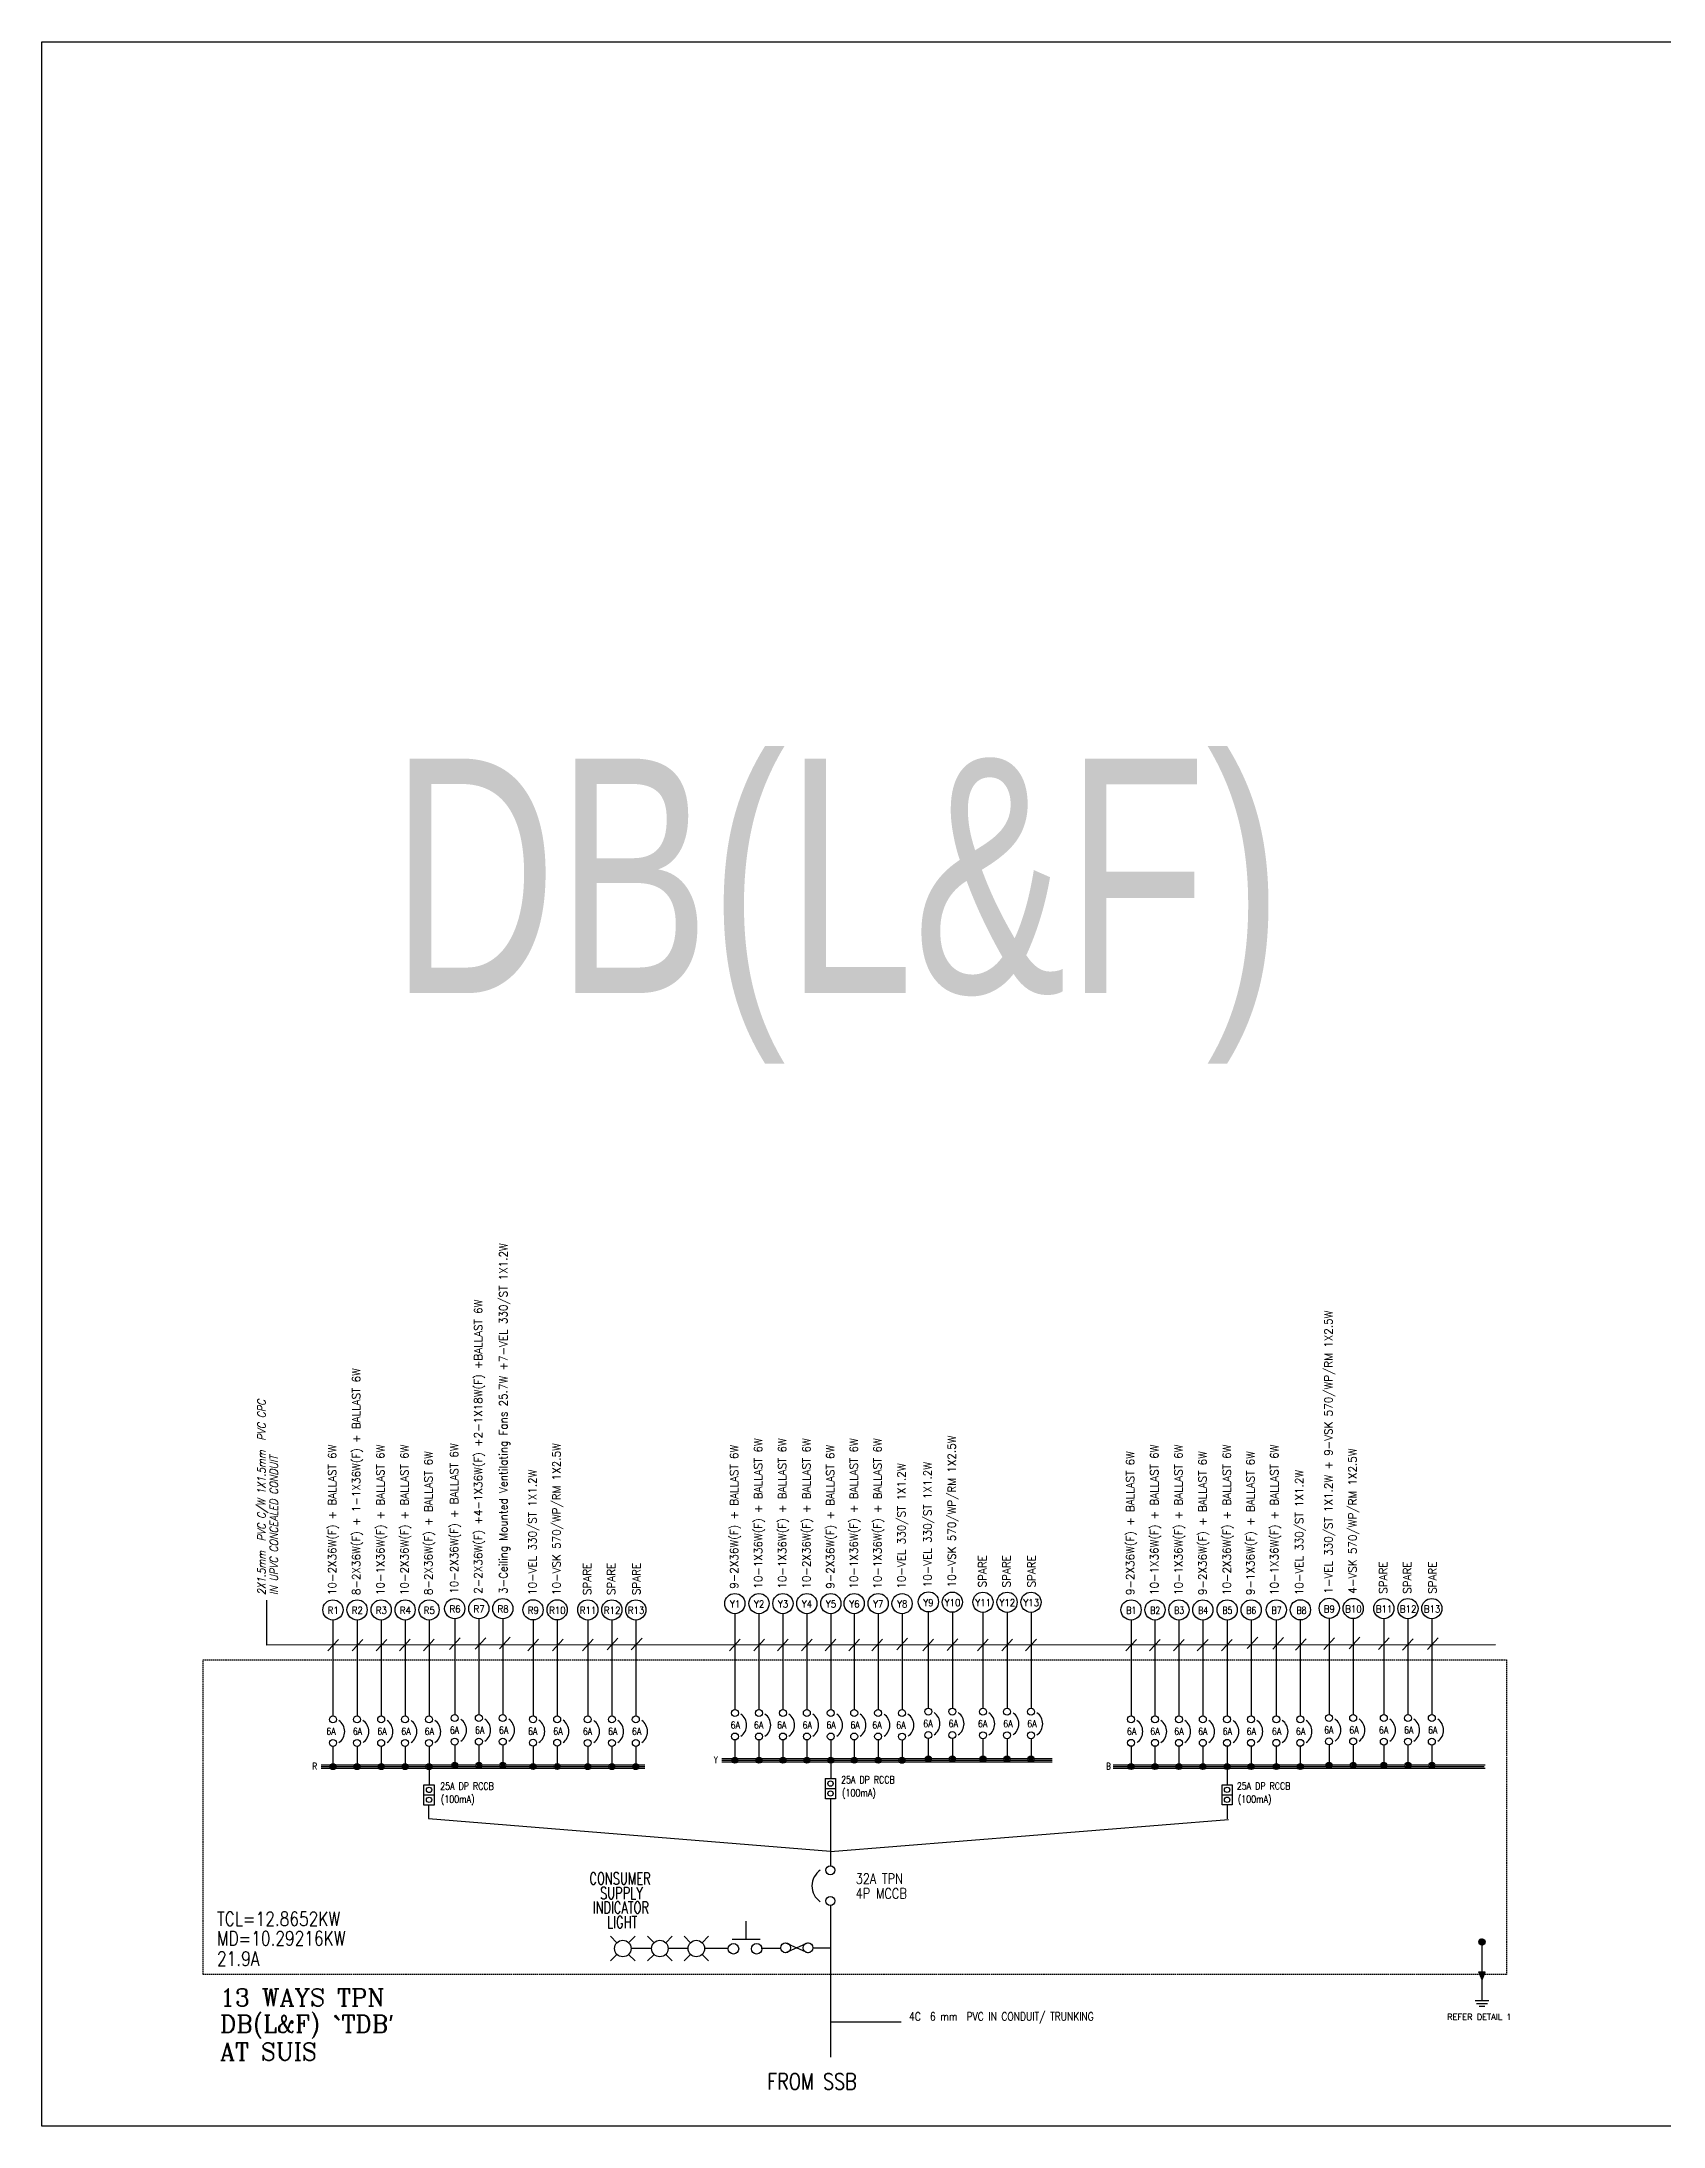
# Model space of a CAD drawing. Header units: millimetres. Extents: x 18708 to 781298, y -841 to 116768.
# Drawn here: x 18708 to 108781, y 984 to 116768 of the extents above; entities that cross this region are included whole.
import ezdxf
from ezdxf.enums import TextEntityAlignment as Align

# ---------------------------------------------------------------- set-up
doc = ezdxf.new("R2010")
doc.units = ezdxf.units.MM
doc.linetypes.add('HIDDEN', pattern=[0.375, 0.25, -0.125])
for name, color, linetype in [('$_KOD', 7, 'Continuous'), ('BANGUNAN', 4, 'Continuous'), ('LAMPU', 7, 'Continuous'), ('LYT', 7, 'Continuous')]:
    doc.layers.add(name, color=color, linetype=linetype)
doc.styles.add('ITALICC', font='ITALICC.SHX', dxfattribs={"width": 0.7})
doc.styles.add('ROMANC', font='ROMANC', dxfattribs={"width": 0.8, "height": 250})
doc.styles.add('ROMAND', font='ROMAND', dxfattribs={"width": 0.75, "height": 600})
doc.styles.add('ROMANS', font='ROMANS', dxfattribs={"width": 0.7})
doc.styles.add('SANSSERIF', font='SAS_____.pfb', dxfattribs={"width": 0.7, "height": 700})

msp = doc.modelspace()

# ---------------------------------------------------------------- linework, layer by layer
at = {"layer": '$_KOD', "color": 3, "linetype": 'Continuous'}
for p, q in [((31215, 27713, 0), (31215, 30203, 0)), ((35203, 28027, 0), (34610, 27385, 0)), ((36538, 28027, 0), (35945, 27385, 0)), ((37873, 28027, 0), (37280, 27385, 0)), ((39182, 28035, 0), (38588, 27393, 0)), ((40511, 28035, 0), (39918, 27393, 0)), ((41950, 28107, 0), (41357, 27465, 0)), ((43374, 28121), (42781, 27479)), ((44733, 28146), (44140, 27504)), ((46297, 28042), (45704, 27400)), ((47668, 28044), (47075, 27402)), ((49338, 28035, 0), (48745, 27393, 0)), ((50707, 28095), (50113, 27453)), ((52053, 28095), (51459, 27453)), ((57504, 28035, 0), (56910, 27393, 0)), ((58863, 28035, 0), (58270, 27393, 0)), ((60173, 28035, 0), (59580, 27393, 0)), ((61497, 28035, 0), (60904, 27393, 0)), ((62826, 28036, 0), (62233, 27394, 0)), ((64127, 28036, 0), (63533, 27394, 0)), ((65419, 28036, 0), (64826, 27394, 0)), ((66795, 28099), (66201, 27457)), ((68249, 28036, 0), (67656, 27394, 0)), ((69587, 28054), (68994, 27412)), ((71289, 28036, 0), (70695, 27394, 0)), ((72627, 28036, 0), (72034, 27394, 0)), ((73956, 28037, 0), (73363, 27394, 0)), ((79518, 28028, 0), (78924, 27386, 0)), ((80828, 28028, 0), (80234, 27386, 0)), ((82162, 28028, 0), (81569, 27386, 0)), ((83492, 28029, 0), (82898, 27387, 0)), ((84840, 28029, 0), (84247, 27387, 0)), ((86264, 28159), (85671, 27517)), ((87687, 28133), (87094, 27491)), ((88942, 28068), (88349, 27426)), ((90513, 28115, 0), (89920, 27473, 0)), ((91930, 28146), (91337, 27504)), ((93553, 28108, 0), (92960, 27466, 0)), ((94892, 28068), (94299, 27426)), ((96276, 28107), (95683, 27465)), ((99464, 27718, 0), (31215, 27712, 0))]:
    msp.add_line(p, q, dxfattribs=at)
at = {"color": 0}
for p, q in [((34738, 21034, 0), (34738, 20893, 0)), ((34771, 21081, 0), (34771, 20846, 0)), ((34805, 21107, 0), (34805, 20820, 0)), ((34838, 21122, 0), (34838, 20805, 0)), ((34872, 21128, 0), (34872, 20799, 0)), ((34906, 21128, 0), (34906, 20799, 0)), ((34939, 21121, 0), (34939, 20806, 0)), ((34973, 21106, 0), (34973, 20821, 0)), ((35006, 21079, 0), (35006, 20848, 0)), ((35040, 21029, 0), (35040, 20898, 0)), ((36077, 21034, 0), (36077, 20893, 0)), ((36110, 21081, 0), (36110, 20846, 0)), ((36144, 21107, 0), (36144, 20820, 0)), ((36177, 21122, 0), (36177, 20805, 0)), ((36211, 21128, 0), (36211, 20799, 0)), ((36244, 21128, 0), (36244, 20799, 0)), ((36278, 21121, 0), (36278, 20806, 0)), ((36311, 21106, 0), (36311, 20821, 0)), ((36345, 21079, 0), (36345, 20848, 0)), ((36378, 21029, 0), (36378, 20898, 0)), ((37415, 21034, 0), (37415, 20893, 0)), ((37449, 21081, 0), (37449, 20846, 0)), ((37482, 21107, 0), (37482, 20820, 0)), ((37516, 21122, 0), (37516, 20805, 0)), ((37549, 21128, 0), (37549, 20799, 0)), ((37583, 21128, 0), (37583, 20799, 0)), ((37616, 21121, 0), (37616, 20806, 0)), ((37650, 21106, 0), (37650, 20821, 0)), ((37684, 21079, 0), (37684, 20848, 0)), ((37717, 21029, 0), (37717, 20898, 0)), ((38745, 21034, 0), (38745, 20893, 0)), ((38778, 21081, 0), (38778, 20846, 0)), ((38812, 21107, 0), (38812, 20820, 0)), ((38845, 21122, 0), (38845, 20805, 0)), ((38879, 21128, 0), (38879, 20799, 0)), ((38912, 21128, 0), (38912, 20799, 0)), ((38946, 21121, 0), (38946, 20806, 0)), ((38979, 21106, 0), (38979, 20821, 0)), ((39013, 21079, 0), (39013, 20848, 0)), ((39046, 21029, 0), (39046, 20898, 0)), ((40141, 21107, 0), (40141, 20820, 0)), ((40174, 21122, 0), (40174, 20805, 0)), ((40208, 21128, 0), (40208, 20799, 0)), ((40241, 21128, 0), (40241, 20799, 0)), ((40275, 21121, 0), (40275, 20806, 0)), ((40308, 21106, 0), (40308, 20821, 0)), ((41503, 21106, 0), (41503, 20965, 0)), ((41536, 21153, 0), (41536, 20917, 0)), ((41570, 21179, 0), (41570, 20892, 0)), ((41604, 21193, 0), (41604, 20877, 0)), ((41637, 21200, 0), (41637, 20870, 0)), ((41671, 21200, 0), (41671, 20871, 0)), ((41704, 21193, 0), (41704, 20878, 0)), ((41738, 21177, 0), (41738, 20893, 0)), ((41771, 21151, 0), (41771, 20919, 0)), ((41805, 21101, 0), (41805, 20969, 0)), ((42909, 21179, 0), (42909, 20892, 0)), ((42942, 21193, 0), (42942, 20877, 0)), ((42976, 21200, 0), (42976, 20870, 0)), ((43009, 21200, 0), (43009, 20871, 0)), ((43043, 21193, 0), (43043, 20878, 0)), ((43076, 21177, 0), (43076, 20893, 0)), ((44238, 21179, 0), (44238, 20892, 0)), ((44271, 21193, 0), (44271, 20877, 0)), ((44305, 21200, 0), (44305, 20870, 0)), ((44338, 21200, 0), (44338, 20871, 0)), ((44372, 21193, 0), (44372, 20878, 0)), ((44405, 21177, 0), (44405, 20893, 0)), ((45851, 21040), (45851, 20899)), ((45884, 21088), (45884, 20852)), ((45918, 21113), (45918, 20826)), ((45951, 21128), (45951, 20812)), ((45985, 21135), (45985, 20805)), ((46018, 21134), (46018, 20805)), ((46052, 21127), (46052, 20812)), ((46085, 21112), (46085, 20828)), ((46119, 21086), (46119, 20854)), ((46152, 21036), (46152, 20904)), ((47256, 21113), (47256, 20826)), ((47290, 21128), (47290, 20812)), ((47323, 21135), (47323, 20805)), ((47357, 21134), (47357, 20805)), ((47390, 21127), (47390, 20812)), ((47424, 21112), (47424, 20828)), ((48891, 21034, 0), (48891, 20893, 0)), ((48925, 21081, 0), (48925, 20846, 0)), ((48958, 21107, 0), (48958, 20820, 0)), ((48992, 21122, 0), (48992, 20805, 0)), ((49025, 21128, 0), (49025, 20799, 0)), ((49059, 21128, 0), (49059, 20799, 0)), ((49092, 21121, 0), (49092, 20806, 0)), ((49126, 21106, 0), (49126, 20821, 0)), ((49159, 21079, 0), (49159, 20848, 0)), ((49193, 21029, 0), (49193, 20898, 0)), ((50297, 21107, 0), (50297, 20820, 0)), ((50330, 21122, 0), (50330, 20805, 0)), ((50364, 21128, 0), (50364, 20799, 0)), ((50397, 21128, 0), (50397, 20799, 0)), ((50431, 21121, 0), (50431, 20806, 0)), ((50464, 21106, 0), (50464, 20821, 0)), ((51626, 21107, 0), (51626, 20820, 0)), ((51659, 21122, 0), (51659, 20805, 0)), ((51693, 21128, 0), (51693, 20799, 0)), ((51726, 21128, 0), (51726, 20799, 0)), ((51760, 21121, 0), (51760, 20806, 0)), ((51794, 21106, 0), (51794, 20821, 0)), ((57063, 21387), (57063, 21246)), ((57096, 21435), (57096, 21199)), ((57130, 21460), (57130, 21173)), ((57163, 21475), (57163, 21159)), ((57197, 21482), (57197, 21152)), ((57230, 21481), (57230, 21152)), ((57264, 21474), (57264, 21159)), ((57298, 21459), (57298, 21175)), ((57331, 21432), (57331, 21201)), ((57365, 21383), (57365, 21251)), ((58402, 21387), (58402, 21246)), ((58435, 21435), (58435, 21199)), ((58469, 21460), (58469, 21173)), ((58502, 21475), (58502, 21159)), ((58536, 21482), (58536, 21152)), ((58569, 21481), (58569, 21152)), ((58603, 21474), (58603, 21159)), ((58636, 21459), (58636, 21175)), ((58670, 21432), (58670, 21201)), ((58703, 21383), (58703, 21251)), ((59731, 21387), (59731, 21246)), ((59764, 21435), (59764, 21199)), ((59798, 21460), (59798, 21173)), ((59831, 21475), (59831, 21159)), ((59865, 21482), (59865, 21152)), ((59898, 21481), (59898, 21152)), ((59932, 21474), (59932, 21159)), ((59965, 21459), (59965, 21175)), ((59996, 21428), (59996, 21196)), ((60030, 21378), (60030, 21246)), ((61098, 21387), (61098, 21246)), ((61131, 21435), (61131, 21199)), ((61160, 21475), (61160, 21159)), ((61165, 21460), (61165, 21173)), ((61194, 21482), (61194, 21152)), ((61227, 21481), (61227, 21152)), ((61261, 21474), (61261, 21159)), ((61295, 21459), (61295, 21175)), ((61328, 21432), (61328, 21201)), ((61362, 21383), (61362, 21251)), ((62389, 21387), (62389, 21246)), ((62389, 21387), (62389, 21246)), ((62423, 21435), (62423, 21199)), ((62423, 21435), (62423, 21199)), ((62456, 21460), (62456, 21173)), ((62456, 21460), (62456, 21173)), ((62490, 21475), (62490, 21159)), ((62490, 21475), (62490, 21159)), ((62523, 21482), (62523, 21152)), ((62523, 21482), (62523, 21152)), ((62557, 21481), (62557, 21152)), ((62557, 21481), (62557, 21152)), ((62590, 21474), (62590, 21159)), ((62590, 21474), (62590, 21159)), ((62624, 21459), (62624, 21175)), ((62624, 21459), (62624, 21175)), ((62657, 21432), (62657, 21201)), ((62657, 21432), (62657, 21201)), ((62691, 21383), (62691, 21251)), ((62691, 21383), (62691, 21251)), ((63689, 21387), (63689, 21246)), ((63723, 21435), (63723, 21199)), ((63757, 21460), (63757, 21173)), ((63790, 21475), (63790, 21159)), ((63824, 21482), (63824, 21152)), ((63857, 21481), (63857, 21152)), ((63891, 21474), (63891, 21159)), ((63924, 21459), (63924, 21175)), ((63958, 21432), (63958, 21201)), ((63991, 21383), (63991, 21251)), ((65086, 21460), (65086, 21173)), ((65119, 21475), (65119, 21159)), ((65153, 21482), (65153, 21152)), ((65186, 21481), (65186, 21152)), ((65220, 21474), (65220, 21159)), ((65253, 21459), (65253, 21175)), ((66415, 21456), (66415, 21169)), ((66448, 21470), (66448, 21154)), ((66482, 21477), (66482, 21147)), ((66515, 21477), (66515, 21148)), ((66549, 21470), (66549, 21155)), ((66582, 21454), (66582, 21170)), ((67802, 21466), (67802, 21324)), ((67835, 21513), (67835, 21277)), ((67869, 21538), (67869, 21251)), ((67903, 21553), (67903, 21237)), ((67936, 21560), (67936, 21230)), ((67970, 21559), (67970, 21230)), ((68003, 21552), (68003, 21237)), ((68037, 21537), (68037, 21253)), ((68070, 21511), (68070, 21279)), ((68104, 21461), (68104, 21329)), ((69208, 21538), (69208, 21251)), ((69241, 21553), (69241, 21237)), ((69275, 21560), (69275, 21230)), ((69308, 21559), (69308, 21230)), ((69342, 21552), (69342, 21237)), ((69375, 21537), (69375, 21253)), ((70842, 21459, 0), (70842, 21318, 0)), ((70876, 21506, 0), (70876, 21271, 0)), ((70909, 21532, 0), (70909, 21245, 0)), ((70943, 21547, 0), (70943, 21230, 0)), ((70977, 21553, 0), (70977, 21224, 0)), ((71010, 21553, 0), (71010, 21224, 0)), ((71044, 21546, 0), (71044, 21231, 0)), ((71077, 21531, 0), (71077, 21246, 0)), ((71111, 21504, 0), (71111, 21273, 0)), ((71144, 21454, 0), (71144, 21323, 0)), ((72248, 21532, 0), (72248, 21245, 0)), ((72282, 21547, 0), (72282, 21230, 0)), ((72315, 21553, 0), (72315, 21224, 0)), ((72349, 21553, 0), (72349, 21224, 0)), ((72382, 21546, 0), (72382, 21231, 0)), ((72416, 21531, 0), (72416, 21246, 0)), ((73577, 21532, 0), (73577, 21245, 0)), ((73611, 21547, 0), (73611, 21230, 0)), ((73644, 21553, 0), (73644, 21224, 0)), ((73678, 21553, 0), (73678, 21224, 0)), ((73711, 21546, 0), (73711, 21231, 0)), ((73745, 21531, 0), (73745, 21246, 0)), ((79067, 21035, 0), (79067, 20894, 0)), ((79100, 21083, 0), (79100, 20847, 0)), ((79134, 21108, 0), (79134, 20821, 0)), ((79168, 21123, 0), (79168, 20807, 0)), ((79201, 21130, 0), (79201, 20800, 0)), ((79235, 21129, 0), (79235, 20800, 0)), ((79268, 21122, 0), (79268, 20807, 0)), ((79302, 21107, 0), (79302, 20823, 0)), ((79335, 21081, 0), (79335, 20849, 0)), ((79369, 21031, 0), (79369, 20899, 0)), ((80396, 21035, 0), (80396, 20894, 0)), ((80430, 21083, 0), (80430, 20847, 0)), ((80463, 21108, 0), (80463, 20821, 0)), ((80497, 21123, 0), (80497, 20807, 0)), ((80530, 21130, 0), (80530, 20800, 0)), ((80564, 21129, 0), (80564, 20800, 0)), ((80597, 21122, 0), (80597, 20807, 0)), ((80631, 21107, 0), (80631, 20823, 0)), ((80664, 21081, 0), (80664, 20849, 0)), ((80698, 21031, 0), (80698, 20899, 0)), ((81725, 21035, 0), (81725, 20894, 0)), ((81759, 21083, 0), (81759, 20847, 0)), ((81792, 21108, 0), (81792, 20821, 0)), ((81826, 21123, 0), (81826, 20807, 0)), ((81859, 21130, 0), (81859, 20800, 0)), ((81893, 21129, 0), (81893, 20800, 0)), ((81926, 21122, 0), (81926, 20807, 0)), ((81960, 21107, 0), (81960, 20823, 0)), ((81993, 21081, 0), (81993, 20849, 0)), ((82027, 21031, 0), (82027, 20899, 0)), ((83054, 21035, 0), (83054, 20894, 0)), ((83088, 21083, 0), (83088, 20847, 0)), ((83121, 21108, 0), (83121, 20821, 0)), ((83155, 21123, 0), (83155, 20807, 0)), ((83188, 21130, 0), (83188, 20800, 0)), ((83222, 21129, 0), (83222, 20800, 0)), ((83256, 21122, 0), (83256, 20807, 0)), ((83289, 21107, 0), (83289, 20823, 0)), ((83323, 21081, 0), (83323, 20849, 0)), ((83356, 21031, 0), (83356, 20899, 0)), ((84403, 21035, 0), (84403, 20894, 0)), ((84404, 21035, 0), (84404, 20894, 0)), ((84436, 21083, 0), (84436, 20847, 0)), ((84437, 21083, 0), (84437, 20847, 0)), ((84470, 21108, 0), (84470, 20821, 0)), ((84471, 21108, 0), (84471, 20821, 0)), ((84503, 21123, 0), (84503, 20807, 0)), ((84505, 21123, 0), (84505, 20807, 0)), ((84537, 21130, 0), (84537, 20800, 0)), ((84538, 21130, 0), (84538, 20800, 0)), ((84570, 21129, 0), (84570, 20800, 0)), ((84572, 21129, 0), (84572, 20800, 0)), ((84604, 21122, 0), (84604, 20807, 0)), ((84605, 21122, 0), (84605, 20807, 0)), ((84637, 21107, 0), (84637, 20823, 0)), ((84639, 21107, 0), (84639, 20823, 0)), ((84671, 21081, 0), (84671, 20849, 0)), ((84672, 21081, 0), (84672, 20849, 0)), ((84704, 21031, 0), (84704, 20899, 0)), ((84706, 21031, 0), (84706, 20899, 0)), ((85732, 21035, 0), (85732, 20894, 0)), ((85765, 21083, 0), (85765, 20847, 0)), ((85799, 21108, 0), (85799, 20821, 0)), ((85832, 21123, 0), (85832, 20807, 0)), ((85866, 21130, 0), (85866, 20800, 0)), ((85899, 21129, 0), (85899, 20800, 0)), ((85933, 21122, 0), (85933, 20807, 0)), ((85966, 21107, 0), (85966, 20823, 0)), ((86000, 21081, 0), (86000, 20849, 0)), ((86034, 21031, 0), (86034, 20899, 0)), ((87170, 21083, 0), (87170, 20847, 0)), ((87204, 21108, 0), (87204, 20821, 0)), ((87237, 21123, 0), (87237, 20807, 0)), ((87271, 21130, 0), (87271, 20800, 0)), ((87304, 21129, 0), (87304, 20800, 0)), ((87338, 21122, 0), (87338, 20807, 0)), ((87371, 21107, 0), (87371, 20823, 0)), ((87405, 21081, 0), (87405, 20849, 0)), ((88499, 21083, 0), (88499, 20847, 0)), ((88533, 21108, 0), (88533, 20821, 0)), ((88566, 21123, 0), (88566, 20807, 0)), ((88600, 21130, 0), (88600, 20800, 0)), ((88633, 21129, 0), (88633, 20800, 0)), ((88667, 21122, 0), (88667, 20807, 0)), ((88700, 21107, 0), (88700, 20823, 0)), ((88734, 21081, 0), (88734, 20849, 0)), ((90066, 21114, 0), (90066, 20972, 0)), ((90099, 21161, 0), (90099, 20925, 0)), ((90133, 21186, 0), (90133, 20900, 0)), ((90167, 21201, 0), (90167, 20885, 0)), ((90200, 21208, 0), (90200, 20878, 0)), ((90234, 21208, 0), (90234, 20878, 0)), ((90267, 21200, 0), (90267, 20886, 0)), ((90301, 21185, 0), (90301, 20901, 0)), ((90334, 21159, 0), (90334, 20927, 0)), ((90368, 21109, 0), (90368, 20977, 0)), ((91472, 21186, 0), (91472, 20900, 0)), ((91505, 21201, 0), (91505, 20885, 0)), ((91539, 21208, 0), (91539, 20878, 0)), ((91572, 21208, 0), (91572, 20878, 0)), ((91606, 21200, 0), (91606, 20886, 0)), ((91639, 21185, 0), (91639, 20901, 0)), ((93106, 21107, 0), (93106, 20966, 0)), ((93140, 21155, 0), (93140, 20919, 0)), ((93173, 21180, 0), (93173, 20893, 0)), ((93207, 21195, 0), (93207, 20878, 0)), ((93240, 21201, 0), (93240, 20872, 0)), ((93274, 21201, 0), (93274, 20872, 0)), ((93308, 21194, 0), (93308, 20879, 0)), ((93341, 21179, 0), (93341, 20894, 0)), ((93375, 21152, 0), (93375, 20921, 0)), ((93408, 21102, 0), (93408, 20971, 0)), ((94512, 21180, 0), (94512, 20893, 0)), ((94546, 21195, 0), (94546, 20878, 0)), ((94579, 21201, 0), (94579, 20872, 0)), ((94613, 21201, 0), (94613, 20872, 0)), ((94646, 21194, 0), (94646, 20879, 0)), ((94680, 21179, 0), (94680, 20894, 0)), ((95841, 21180, 0), (95841, 20893, 0)), ((95875, 21195, 0), (95875, 20878, 0)), ((95908, 21201, 0), (95908, 20872, 0)), ((95942, 21201, 0), (95942, 20872, 0)), ((95975, 21194, 0), (95975, 20879, 0)), ((96009, 21179, 0), (96009, 20894, 0))]:
    msp.add_line(p, q, dxfattribs=at)
at = {"linetype": 'Continuous'}
for p, q in [((57836, 11339, 0), (57836, 12373, 0)), ((58614, 11354, 0), (57054, 11354, 0)), ((59759, 10858, 0), (58680, 10858, 0))]:
    msp.add_line(p, q, dxfattribs=at)
for p, q in [((50303, 11541, 0), (50662, 11182, 0)), ((50662, 10534, 0), (50303, 10175, 0)), ((51670, 11541, 0), (51311, 11182, 0)), ((51311, 10534, 0), (51670, 10175, 0)), ((52589, 10858, 0), (51445, 10858, 0)), ((52364, 11541, 0), (52723, 11182, 0)), ((52723, 10534, 0), (52364, 10175, 0)), ((53731, 11541, 0), (53371, 11182, 0)), ((53371, 10534, 0), (53731, 10175, 0)), ((54611, 10858, 0), (53506, 10858, 0)), ((54386, 11541, 0), (54745, 11182, 0)), ((54745, 10534, 0), (54386, 10175, 0)), ((55753, 11541, 0), (55394, 11182, 0)), ((55394, 10534, 0), (55753, 10175, 0)), ((56840, 10858, 0), (55528, 10858, 0)), ((61274, 11177, 0), (60031, 10624, 0)), ((60031, 11177, 0), (61274, 10624, 0)), ((61520, 10900, 0), (62514, 10900, 0))]:
    msp.add_line(p, q)
msp.add_lwpolyline([(18708, 116768), (378998, 116768), (378998, 984), (18708, 984)], close=True)
for centre, major_axis, start_param, end_param in [((50987, 10858, 0), (-458, 0), 3.1424559, 9.4256412), ((53047, 10858, 0), (-458, 0), 3.1424559, 9.4256412), ((55069, 10858, 0), (-458, 0), 3.1422575, 9.4254428), ((57131, 10846, 0), (292, 0), -0.0009439, 6.2822414), ((58420, 10846, 0), (292, 0), -0.0009439, 6.2822414), ((60031, 10900, 0), (276, 0), -0.0012949, 6.2818904), ((61274, 10900, 0), (276, 1), -0.0023656, 6.2808197)]:
    msp.add_ellipse(centre, major_axis=major_axis, ratio=1, start_param=start_param, end_param=end_param)
at = {"layer": 'BANGUNAN', "color": 255, "linetype": 'Continuous'}
for p, q in [((34887, 29104, 0), (34887, 23780, 0)), ((36226, 29104, 0), (36226, 23780, 0)), ((37565, 29104, 0), (37565, 23780, 0)), ((38894, 29104, 0), (38894, 23780, 0)), ((40223, 29104, 0), (40223, 23780, 0)), ((41652, 29176, 0), (41652, 23852, 0)), ((42991, 29176, 0), (42991, 23852, 0)), ((44320, 29176, 0), (44320, 23852, 0)), ((46000, 29111), (46000, 23787)), ((47339, 29111), (47339, 23787)), ((49041, 29104, 0), (49041, 23780, 0)), ((50379, 29104, 0), (50379, 23780, 0)), ((51708, 29104, 0), (51708, 23780, 0)), ((57212, 29457), (57212, 24133)), ((58551, 29457), (58551, 24133)), ((59880, 29457), (59880, 24133)), ((61209, 29457), (61209, 24133)), ((62539, 29457), (62539, 24133)), ((63839, 29457), (63839, 24133)), ((65168, 29457), (65169, 24133)), ((66497, 29453), (66500, 24129)), ((67951, 29536), (67951, 24212)), ((69290, 29536), (69290, 24212)), ((70992, 29529, 0), (70992, 24205, 0)), ((72331, 29529, 0), (72331, 24205, 0)), ((73660, 29529, 0), (73660, 24205, 0)), ((79216, 29106, 0), (79216, 23782, 0)), ((80546, 29106, 0), (80546, 23782, 0)), ((81875, 29106, 0), (81875, 23782, 0)), ((83204, 29106, 0), (83204, 23782, 0)), ((84552, 29106, 0), (84552, 23782, 0)), ((85881, 29106, 0), (85881, 23782, 0)), ((87286, 29106, 0), (87286, 23782, 0)), ((88615, 29106, 0), (88615, 23782, 0)), ((90215, 29184, 0), (90215, 23860, 0)), ((91554, 29184, 0), (91554, 23860, 0)), ((93256, 29177, 0), (93256, 23853, 0)), ((94595, 29177, 0), (94595, 23853, 0)), ((95924, 29177, 0), (95924, 23853, 0)), ((34888, 22087, 0), (34888, 20963, 0)), ((36226, 22087, 0), (36226, 20963, 0)), ((37565, 22087, 0), (37565, 20963, 0)), ((38894, 22087, 0), (38894, 20963, 0)), ((40223, 22087, 0), (40223, 20963, 0)), ((41653, 22159, 0), (41653, 21035, 0)), ((42991, 22159, 0), (42991, 21035, 0)), ((44321, 22159, 0), (44321, 21035, 0)), ((46000, 22093), (46000, 20970)), ((47339, 22093), (47339, 20970)), ((49041, 22087, 0), (49041, 20963, 0)), ((50379, 22087, 0), (50379, 20963, 0)), ((51709, 22087, 0), (51709, 20963, 0)), ((57213, 22440), (57213, 21317)), ((58551, 22440), (58551, 21317)), ((59880, 22440), (59880, 21317)), ((61210, 22440), (61210, 21317)), ((62539, 22440), (62539, 21317)), ((63839, 22440), (63839, 21317)), ((65168, 22440), (65168, 21317)), ((66498, 22436), (66498, 21312)), ((67952, 22518), (67952, 21395)), ((69290, 22518), (69290, 21395)), ((70992, 22512, 0), (70992, 21388, 0)), ((72331, 22512, 0), (72331, 21388, 0)), ((73660, 22512, 0), (73660, 21388, 0)), ((79217, 22088, 0), (79217, 20965, 0)), ((80546, 22088, 0), (80546, 20965, 0)), ((81875, 22088, 0), (81875, 20965, 0)), ((83204, 22088, 0), (83204, 20965, 0)), ((84552, 22088, 0), (84552, 20965, 0)), ((85882, 22088, 0), (85882, 20965, 0)), ((87286, 22088, 0), (87286, 20965, 0)), ((88616, 22088, 0), (88616, 20965, 0)), ((90216, 22167, 0), (90216, 21043, 0)), ((91554, 22167, 0), (91554, 21043, 0)), ((93256, 22160, 0), (93256, 21037, 0)), ((94595, 22160, 0), (94595, 21037, 0)), ((95924, 22160, 0), (95924, 21037, 0)), ((34230, 20963, 0), (52217, 20963, 0)), ((34232, 20870, 0), (52217, 20870, 0)), ((34233, 21057, 0), (52217, 21057, 0)), ((56481, 21411), (74827, 21411)), ((56481, 21317), (74827, 21317)), ((56481, 21223), (74837, 21223)), ((78231, 21059, 0), (98888, 21059, 0)), ((78231, 20965, 0), (98837, 20965, 0)), ((78231, 20871, 0), (98888, 20871, 0)), ((98710, 9125, 0), (98534, 9560, 0)), ((98710, 9125, 0), (98887, 9560, 0))]:
    msp.add_line(p, q, dxfattribs=at)
at = {"layer": 'BANGUNAN', "color": 255}
for p, q in [((40222, 20963, 0), (40222, 19955, 0)), ((62539, 21317), (62539, 20309)), ((84554, 20965, 0), (84554, 19957, 0)), ((39943, 18830, 0), (39943, 19955, 0)), ((39943, 19955, 0), (40506, 19955, 0)), ((40506, 19955, 0), (40506, 18830, 0)), ((62233, 20309), (62796, 20309)), ((62239, 19181), (62239, 20307)), ((62239, 19744), (62802, 19744)), ((62802, 20307), (62802, 19181)), ((84271, 19957, 0), (84834, 19957, 0)), ((84271, 18831, 0), (84271, 19957, 0)), ((84834, 19957, 0), (84834, 18831, 0)), ((39943, 19393, 0), (40506, 19393, 0)), ((40506, 18830, 0), (39943, 18830, 0)), ((40194, 18830, 0), (40194, 18085, 0)), ((62802, 19181), (62239, 19181)), ((62514, 19181, 0), (62514, 15460, 0)), ((84271, 19394, 0), (84834, 19394, 0)), ((84834, 18831, 0), (84271, 18831, 0)), ((84560, 18822, 0), (84560, 18071, 0)), ((62514, 16249, 0), (40190, 18053, 0)), ((62514, 16249, 0), (84632, 18031, 0)), ((62514, 13250, 0), (62514, 4826, 0)), ((98535, 11218, 0), (98715, 11398, 0)), ((98536, 11246, 0), (98687, 11397, 0)), ((98537, 11193, 0), (98740, 11396, 0)), ((98542, 11172, 0), (98761, 11391, 0)), ((98545, 11281, 0), (98652, 11388, 0)), ((98549, 11152, 0), (98781, 11384, 0)), ((98558, 11135, 0), (98798, 11375, 0)), ((98569, 11119, 0), (98814, 11364, 0)), ((98581, 11104, 0), (98829, 11352, 0)), ((98594, 11091, 0), (98842, 11339, 0)), ((98609, 11079, 0), (98854, 11324, 0)), ((98625, 11069, 0), (98864, 11308, 0)), ((98643, 11060, 0), (98873, 11290, 0)), ((98663, 11053, 0), (98880, 11270, 0)), ((98685, 11049, 0), (98884, 11248, 0)), ((98710, 7963, 0), (98710, 11223, 0)), ((98710, 11047, 0), (98886, 11223, 0)), ((98739, 11049, 0), (98884, 11194, 0)), ((98776, 11060, 0), (98874, 11157, 0)), ((98534, 9560, 0), (98887, 9560, 0)), ((98539, 9546, 0), (98553, 9560, 0)), ((98547, 9527, 0), (98580, 9560, 0)), ((98555, 9509, 0), (98606, 9560, 0)), ((98562, 9490, 0), (98633, 9560, 0)), ((98570, 9471, 0), (98659, 9560, 0)), ((98578, 9452, 0), (98686, 9560, 0)), ((98585, 9433, 0), (98713, 9560, 0)), ((98593, 9414, 0), (98739, 9560, 0)), ((98601, 9395, 0), (98766, 9560, 0)), ((98608, 9376, 0), (98792, 9560, 0)), ((98616, 9357, 0), (98819, 9560, 0)), ((98624, 9338, 0), (98846, 9560, 0)), ((98631, 9319, 0), (98872, 9560, 0)), ((98639, 9301, 0), (98879, 9541, 0)), ((98647, 9282, 0), (98861, 9496, 0)), ((98654, 9263, 0), (98843, 9451, 0)), ((98662, 9244, 0), (98825, 9406, 0)), ((98670, 9225, 0), (98807, 9362, 0)), ((98678, 9206, 0), (98788, 9317, 0)), ((98685, 9187, 0), (98770, 9272, 0)), ((98693, 9168, 0), (98752, 9227, 0)), ((98701, 9149, 0), (98734, 9182, 0)), ((98708, 9130, 0), (98715, 9138, 0)), ((98334, 7963, 0), (99087, 7963, 0)), ((98410, 7813, 0), (99011, 7813, 0)), ((98560, 7662, 0), (98861, 7662, 0))]:
    msp.add_line(p, q, dxfattribs=at)
at = {"layer": 'BANGUNAN', "color": 4, "linetype": 'HIDDEN', "ltscale": 300, "elevation": 0}
msp.add_lwpolyline([(27671, 26896), (100069, 26896), (100069, 9425), (27671, 9425)], close=True, dxfattribs=at)
at = {"layer": 'BANGUNAN', "color": 255, "linetype": 'Continuous'}
for centre, radius in [((34887, 29665, 0), 561), ((36226, 29665, 0), 561), ((37565, 29665, 0), 561), ((38894, 29665, 0), 561), ((40223, 29665, 0), 561), ((41652, 29737, 0), 561), ((42991, 29737, 0), 561), ((44320, 29737, 0), 561), ((46000, 29671), 561), ((47339, 29671), 561), ((49041, 29665, 0), 561), ((50379, 29665, 0), 561), ((51708, 29665, 0), 561), ((57212, 30018), 561), ((58551, 30018), 561), ((59880, 30018), 561), ((61209, 30018), 561), ((62539, 30018), 561), ((63839, 30018), 561), ((65168, 30018), 561), ((66497, 30014), 561), ((67962, 30111), 561), ((69290, 30096), 561), ((70992, 30090, 0), 561), ((72331, 30090, 0), 561), ((73660, 30090, 0), 561), ((79216, 29666, 0), 561), ((80546, 29666, 0), 561), ((81875, 29666, 0), 561), ((83204, 29666, 0), 561), ((84552, 29666, 0), 561), ((85891, 29666, 0), 561), ((87286, 29666, 0), 561), ((88621, 29673, 0), 561), ((90226, 29759, 0), 561), ((91554, 29745, 0), 561), ((93256, 29738, 0), 561), ((94595, 29738, 0), 561), ((95924, 29738, 0), 561), ((34887, 23587, 0), 193), ((36226, 23587, 0), 193), ((37565, 23587, 0), 193), ((38894, 23587, 0), 193), ((40223, 23587, 0), 193), ((41652, 23659, 0), 193), ((42991, 23659, 0), 193), ((44320, 23659, 0), 193), ((46000, 23593), 193), ((47339, 23593), 193), ((49041, 23587, 0), 193), ((50379, 23587, 0), 193), ((51708, 23587, 0), 193), ((57212, 23940), 193), ((58551, 23940), 193), ((59880, 23940), 193), ((61209, 23940), 193), ((62539, 23940), 193), ((63839, 23940), 193), ((65168, 23940), 193), ((66497, 23936), 193), ((67951, 24018), 193), ((69290, 24018), 193), ((70992, 24012, 0), 193), ((72331, 24012, 0), 193), ((73660, 24012, 0), 193), ((79216, 23588, 0), 193), ((80546, 23588, 0), 193), ((81875, 23588, 0), 193), ((83204, 23588, 0), 193), ((84552, 23588, 0), 193), ((85881, 23588, 0), 193), ((87286, 23588, 0), 193), ((88615, 23588, 0), 193), ((90215, 23666, 0), 193), ((91554, 23666, 0), 193), ((93256, 23660, 0), 193), ((94595, 23660, 0), 193), ((95924, 23660, 0), 193), ((34888, 22280, 0), 193), ((36226, 22280, 0), 193), ((37565, 22280, 0), 193), ((38894, 22280, 0), 193), ((40223, 22280, 0), 193), ((41653, 22352, 0), 193), ((42991, 22352, 0), 193), ((44321, 22352, 0), 193), ((46000, 22287), 193), ((47339, 22287), 193), ((49041, 22280, 0), 193), ((50379, 22280, 0), 193), ((51709, 22280, 0), 193), ((57213, 22634), 193), ((58551, 22634), 193), ((59880, 22634), 193), ((61210, 22634), 193), ((62539, 22634), 193), ((63839, 22634), 193), ((65168, 22634), 193), ((66498, 22629), 193), ((67952, 22712), 193), ((69290, 22712), 193), ((70992, 22705, 0), 193), ((72331, 22705, 0), 193), ((73660, 22705, 0), 193), ((79217, 22282, 0), 193), ((80546, 22282, 0), 193), ((81875, 22282, 0), 193), ((83204, 22282, 0), 193), ((84552, 22282, 0), 193), ((85882, 22282, 0), 193), ((87286, 22282, 0), 193), ((88616, 22282, 0), 193), ((90216, 22360, 0), 193), ((91554, 22360, 0), 193), ((93256, 22354, 0), 193), ((94595, 22354, 0), 193), ((95924, 22354, 0), 193), ((34888, 20963, 0), 166), ((36226, 20963, 0), 166), ((37565, 20963, 0), 166), ((38894, 20963, 0), 166), ((40223, 20963, 0), 166), ((41653, 21035, 0), 166), ((42991, 21035, 0), 166), ((44321, 21035, 0), 166), ((46000, 20970), 166), ((47339, 20970), 166), ((49041, 20963, 0), 166), ((50379, 20963, 0), 166), ((51709, 20963, 0), 166), ((57213, 21317), 166), ((58551, 21317), 166), ((59880, 21317), 166), ((61210, 21317), 166), ((62539, 21317), 166), ((62539, 21317), 166), ((63839, 21317), 166), ((65168, 21317), 166), ((66498, 21312), 166), ((67952, 21395), 166), ((69290, 21395), 166), ((70992, 21388, 0), 166), ((72331, 21388, 0), 166), ((73660, 21388, 0), 166), ((79217, 20965, 0), 166), ((80546, 20965, 0), 166), ((81875, 20965, 0), 166), ((83204, 20965, 0), 166), ((84552, 20965, 0), 166), ((84554, 20965, 0), 166), ((85882, 20965, 0), 166), ((87286, 20965, 0), 166), ((88616, 20965, 0), 166), ((90216, 21043, 0), 166), ((91554, 21043, 0), 166), ((93256, 21037, 0), 166), ((94595, 21037, 0), 166), ((95924, 21037, 0), 166), ((40226, 19670, 0), 150), ((62522, 20022), 150), ((84554, 19672, 0), 150), ((40226, 19117, 0), 150), ((62522, 19469), 150), ((84554, 19119, 0), 150), ((62514, 15208, 0), 251), ((62514, 13501, 0), 251), ((98710, 11223, 0), 176)]:
    msp.add_circle(centre, radius, dxfattribs=at)
for centre, radius, start, end in [((34786, 22911, 0), 752, 305.15395, 55.05102), ((36124, 22911, 0), 752, 305.15395, 55.05102), ((37463, 22911, 0), 752, 305.15395, 55.05102), ((38792, 22911, 0), 752, 305.15395, 55.05102), ((40121, 22911, 0), 752, 305.15395, 55.05102), ((41551, 22983, 0), 752, 305.15395, 55.05102), ((42889, 22983, 0), 752, 305.15395, 55.05102), ((44219, 22983, 0), 752, 305.15395, 55.05102), ((45898, 22918), 752, 305.15395, 55.05102), ((47237, 22918), 752, 305.15395, 55.05102), ((48939, 22911, 0), 752, 305.15395, 55.05102), ((50278, 22911, 0), 752, 305.15395, 55.05102), ((51607, 22911, 0), 752, 305.15395, 55.05102), ((57111, 23265), 752, 305.15395, 55.05102), ((58449, 23265), 752, 305.15395, 55.05102), ((59779, 23265), 752, 305.15395, 55.05102), ((61108, 23265), 752, 305.15395, 55.05102), ((62437, 23265), 752, 305.15395, 55.05102), ((63737, 23265), 752, 305.15395, 55.05102), ((65066, 23265), 752, 305.15395, 55.05102), ((66396, 23260), 752, 305.15395, 55.05102), ((67850, 23343), 752, 305.15395, 55.05102), ((69188, 23343), 752, 305.15395, 55.05102), ((70890, 23336, 0), 752, 305.15395, 55.05102), ((72229, 23336, 0), 752, 305.15395, 55.05102), ((73558, 23336, 0), 752, 305.15395, 55.05102), ((79115, 22913, 0), 752, 305.15395, 55.05102), ((80444, 22913, 0), 752, 305.15395, 55.05102), ((81773, 22913, 0), 752, 305.15395, 55.05102), ((83102, 22913, 0), 752, 305.15395, 55.05102), ((84450, 22913, 0), 752, 305.15395, 55.05102), ((85780, 22913, 0), 752, 305.15395, 55.05102), ((87184, 22913, 0), 752, 305.15395, 55.05102), ((88514, 22913, 0), 752, 305.15395, 55.05102), ((90114, 22991, 0), 752, 305.15395, 55.05102), ((91452, 22991, 0), 752, 305.15395, 55.05102), ((93154, 22984, 0), 752, 305.15395, 55.05102), ((94493, 22984, 0), 752, 305.15395, 55.05102), ((95822, 22984, 0), 752, 305.15395, 55.05102), ((62569, 14334, 0), 1075, 124.94898, 234.84605)]:
    msp.add_arc(centre, radius, start, end, dxfattribs=at)
at = {"layer": 'LAMPU', "linetype": 'Continuous'}
msp.add_line((62514, 6796, 0), (66442, 6796, 0), dxfattribs=at)

# ---------------------------------------------------------------- texts
at = {"style": 'ROMANS', "width": 0.7}
for s, p in [('CONSUMER', (49133, 14413, 0)), ('SUPPLY', (49723, 13605, 0)), ('INDICATOR ', (49314, 12801, 0)), ('LIGHT', (50116, 11993, 0))]:
    msp.add_text(s, height=663.6, dxfattribs=at).set_placement(p)
at = {"color": 7, "style": 'ROMAND'}
msp.add_text('REFER DETAIL 1', height=335.5, dxfattribs=at).set_placement((96775, 6890, 0))
at = {"layer": 'BANGUNAN', "color": 255, "linetype": 'Continuous'}
for s, height, style, width, p in [('3-Ceiling Mounted Ventilating Fans 25.7W +7-VEL 330/ST 1X1.2W', 445.5, 'ROMANC', 0.95, (44573, 30555, 0)), ('2-2X36W(F) +4-1X36W(F) +2-1X18W(F) +BALLAST 6W', 445.5, 'ROMANC', 0.95, (43178, 30560, 0)), ('1-VEL 330/ST 1X1.2W + 9-VSK 570/WP/RM 1X2.5W', 445.5, 'ROMANC', 0.95, (90403, 30568, 0)), ('8-2X36W(F) + 1-1X36W(F) + BALLAST 6W ', 445.5, 'ROMANC', 0.95, (36404, 30488, 0)), ('2X1.5mm  PVC C/W 1X1.5mm  PVC CPC', 450, 'ITALICC', 0.85, (31145, 30488, 0)), ('10-1X36W(F) + BALLAST 6W', 445.5, 'ROMANC', 0.95, (58729, 30842)), ('10-1X36W(F) + BALLAST 6W', 445.5, 'ROMANC', 0.95, (60067, 30842)), ('10-2X36W(F) + BALLAST 6W', 445.5, 'ROMANC', 0.95, (61406, 30842)), ('10-1X36W(F) + BALLAST 6W', 445.5, 'ROMANC', 0.95, (64036, 30842)), ('10-1X36W(F) + BALLAST 6W', 445.5, 'ROMANC', 0.95, (65355, 30842)), ('10-VSK 570/WP/RM 1X2.5W', 445.5, 'ROMANC', 0.95, (69477, 30920)), ('IN UPVC CONCEALED CONDUIT', 450, 'ITALICC', 0.85, (31827, 30488, 0)), ('10-2X36W(F) + BALLAST 6W', 445.5, 'ROMANC', 0.95, (35065, 30488, 0)), ('10-1X36W(F) + BALLAST 6W', 445.5, 'ROMANC', 0.95, (37742, 30488, 0)), ('10-2X36W(F) + BALLAST 6W', 445.5, 'ROMANC', 0.95, (39081, 30488, 0)), ('8-2X36W(F) + BALLAST 6W', 445.5, 'ROMANC', 0.95, (40410, 30488, 0)), ('10-2X36W(F) + BALLAST 6W', 445.5, 'ROMANC', 0.95, (41840, 30560, 0)), ('10-VSK 570/WP/RM 1X2.5W', 445.5, 'ROMANC', 0.95, (47526, 30495)), ('9-2X36W(F) + BALLAST 6W', 445.5, 'ROMANC', 0.95, (57390, 30842)), ('9-2X36W(F) + BALLAST 6W', 445.5, 'ROMANC', 0.95, (62735, 30842)), ('9-2X36W(F) + BALLAST 6W', 445.5, 'ROMANC', 0.95, (79394, 30490, 0)), ('10-1X36W(F) + BALLAST 6W', 445.5, 'ROMANC', 0.95, (80733, 30490, 0)), ('10-1X36W(F) + BALLAST 6W', 445.5, 'ROMANC', 0.95, (82071, 30490, 0)), ('9-2X36W(F) + BALLAST 6W', 445.5, 'ROMANC', 0.95, (83410, 30490, 0)), ('10-2X36W(F) + BALLAST 6W', 445.5, 'ROMANC', 0.95, (84758, 30490, 0)), ('9-1X36W(F) + BALLAST 6W', 445.5, 'ROMANC', 0.95, (86068, 30490, 0)), ('10-1X36W(F) + BALLAST 6W', 445.5, 'ROMANC', 0.95, (87398, 30490, 0)), ('4-VSK 570/WP/RM 1X2.5W', 445.5, 'ROMANC', 0.95, (91741, 30568, 0)), ('10-VEL 330/ST 1X1.2W', 445.5, 'ROMANC', 0.95, (46187, 30495)), ('10-VEL 330/ST 1X1.2W', 445.5, 'ROMANC', 0.95, (66684, 30842)), ('10-VEL 330/ST 1X1.2W', 445.5, 'ROMANC', 0.95, (68139, 30920)), ('10-VEL 330/ST 1X1.2W', 445.5, 'ROMANC', 0.95, (88784, 30484, 0)), ('SPARE', 445.5, 'ROMANC', 0.95, (71179, 30913, 0)), ('SPARE', 445.5, 'ROMANC', 0.95, (72518, 30913, 0)), ('SPARE', 445.5, 'ROMANC', 0.95, (73913, 30909, 0)), ('SPARE', 445.5, 'ROMANC', 0.95, (49228, 30488, 0)), ('SPARE', 445.5, 'ROMANC', 0.95, (50566, 30488, 0)), ('SPARE', 445.5, 'ROMANC', 0.95, (51962, 30484, 0)), ('SPARE', 445.5, 'ROMANC', 0.95, (93443, 30561, 0)), ('SPARE', 445.5, 'ROMANC', 0.95, (94782, 30561, 0)), ('SPARE', 445.5, 'ROMANC', 0.95, (96177, 30557, 0))]:
    msp.add_text(s, height=height, rotation=90, dxfattribs=dict(at, style=style, width=width)).set_placement(p)
at = {"layer": 'BANGUNAN', "color": 255, "linetype": 'Continuous', "style": 'ROMANS'}
for s, width, p in [('Y1', 0.9, (57227, 29801)), ('Y2', 0.9, (58561, 29801)), ('Y3', 0.9, (59890, 29801)), ('Y4', 0.9, (61219, 29801)), ('Y5', 0.9, (62553, 29801)), ('Y6', 0.9, (63853, 29801)), ('Y7', 0.9, (65178, 29801)), ('Y8', 0.9, (66507, 29797)), ('Y9', 0.9, (67966, 29879)), ('Y10', 0.9, (69304, 29879)), ('Y11', 0.9, (71006, 29873, 0)), ('Y12', 0.9, (72345, 29873, 0)), ('Y13', 0.9, (73674, 29873, 0)), ('R1', 0.9, (34902, 29448, 0)), ('R2', 0.9, (36240, 29448, 0)), ('R3', 0.9, (37579, 29448, 0)), ('R4', 0.9, (38908, 29448, 0)), ('R5', 0.9, (40237, 29448, 0)), ('R6', 0.9, (41667, 29520, 0)), ('R7', 0.9, (43005, 29520, 0)), ('R8', 0.9, (44335, 29520, 0)), ('R9', 0.9, (46014, 29454)), ('R10', 0.9, (47353, 29454)), ('R11', 0.9, (49055, 29448, 0)), ('R12', 0.9, (50394, 29448, 0)), ('R13', 0.9, (51723, 29448, 0)), ('B1', 0.8, (79231, 29449, 0)), ('B2', 0.8, (80560, 29449, 0)), ('B3', 0.8, (81889, 29449, 0)), ('B4', 0.8, (83218, 29449, 0)), ('B5', 0.8, (84566, 29449, 0)), ('B6', 0.8, (85896, 29449, 0)), ('B7', 0.8, (87300, 29449, 0)), ('B8', 0.8, (88687, 29444, 0)), ('B9', 0.9, (90230, 29527, 0)), ('B10', 0.9, (91568, 29527, 0)), ('B11', 0.9, (93270, 29521, 0)), ('B12', 0.9, (94609, 29521, 0)), ('B13', 0.9, (95938, 29521, 0))]:
    msp.add_text(s, height=390.9, dxfattribs=dict(at, width=width)).set_placement(p, align=Align.CENTER)
at = {"layer": 'BANGUNAN', "color": 255, "linetype": 'Continuous', "width": 0.8}
for s, height, style, p in [('6A', 402.1, 'ROMANS', (41376, 22791, 0)), ('6A', 402.1, 'ROMANS', (42778, 22791, 0)), ('6A', 402.1, 'ROMANS', (44109, 22791, 0)), ('6A', 402.1, 'ROMANS', (56974, 23073)), ('6A', 402.1, 'ROMANS', (58270, 23073)), ('6A', 402.1, 'ROMANS', (59555, 23073)), ('6A', 402.1, 'ROMANS', (60966, 23073)), ('6A', 402.1, 'ROMANS', (62296, 23073)), ('6A', 402.1, 'ROMANS', (63627, 23073)), ('6A', 402.1, 'ROMANS', (64843, 23073)), ('6A', 402.1, 'ROMANS', (66172, 23068)), ('6A', 402.1, 'ROMANS', (67675, 23151)), ('6A', 402.1, 'ROMANS', (69077, 23151)), ('6A', 402.1, 'ROMANS', (70715, 23145, 0)), ('6A', 402.1, 'ROMANS', (72118, 23145, 0)), ('6A', 402.1, 'ROMANS', (73449, 23145, 0)), ('6A', 402.1, 'ROMANS', (89939, 22799, 0)), ('6A', 402.1, 'ROMANS', (91341, 22799, 0)), ('6A', 402.1, 'ROMANS', (92979, 22793, 0)), ('6A', 402.1, 'ROMANS', (94382, 22793, 0)), ('6A', 402.1, 'ROMANS', (95713, 22793, 0)), ('6A', 402.1, 'ROMANS', (34520, 22719, 0)), ('6A', 402.1, 'ROMANS', (35987, 22719, 0)), ('6A', 402.1, 'ROMANS', (37352, 22719, 0)), ('6A', 402.1, 'ROMANS', (38683, 22719, 0)), ('6A', 402.1, 'ROMANS', (39979, 22719, 0)), ('6A', 402.1, 'ROMANS', (45723, 22726)), ('6A', 402.1, 'ROMANS', (47126, 22726)), ('6A', 402.1, 'ROMANS', (48764, 22719, 0)), ('6A', 402.1, 'ROMANS', (50167, 22719, 0)), ('6A', 402.1, 'ROMANS', (51497, 22719, 0)), ('6A', 402.1, 'ROMANS', (78983, 22721, 0)), ('6A', 402.1, 'ROMANS', (80280, 22721, 0)), ('6A', 402.1, 'ROMANS', (81611, 22721, 0)), ('6A', 402.1, 'ROMANS', (82941, 22721, 0)), ('6A', 402.1, 'ROMANS', (84306, 22721, 0)), ('6A', 402.1, 'ROMANS', (85636, 22721, 0)), ('6A', 402.1, 'ROMANS', (87040, 22721, 0)), ('6A', 402.1, 'ROMANS', (88370, 22721, 0)), ('R', 355, 'ROMAND', (33746, 20808, 0)), ('Y', 355, 'ROMAND', (56040, 21161)), ('B', 355, 'ROMAND', (77833, 20809, 0)), ('25A DP RCCB', 402.1, 'ROMANS', (40842, 19680, 0)), ('25A DP RCCB', 402.1, 'ROMANS', (63111, 20032)), ('(100mA)', 402.1, 'ROMANS', (63165, 19305)), ('25A DP RCCB', 402.1, 'ROMANS', (85090, 19682, 0)), ('(100mA)', 402.1, 'ROMANS', (40878, 18954, 0)), ('(100mA)', 402.1, 'ROMANS', (85145, 18955, 0)), ('32A TPN', 574.7, 'ROMANS', (63922, 14449, 0)), ('4P MCCB', 574.7, 'ROMANS', (63922, 13635, 0)), ('TCL=12.8652KW', 781.45, 'ROMANS', (28446, 12111, 0)), ('MD=10.29216KW', 781.45, 'ROMANS', (28446, 11033, 0)), ('21.9A', 781.5, 'ROMANS', (28446, 9904, 0)), ('FROM SSB', 894, 'ROMANS', (59011, 3032, 0))]:
    msp.add_text(s, height=height, dxfattribs=dict(at, style=style)).set_placement(p)
at = {"layer": 'BANGUNAN', "color": 255, "linetype": 'Continuous', "style": 'ROMANC'}
for s, height, p in [('13 WAYS TPN ', 964.76, (28614, 7659, 0)), ("DB(L&F) `TDB'", 964.76, (28614, 6190, 0)), ('AT SUIS', 964.8, (28614, 4648, 0))]:
    msp.add_text(s, height=height, dxfattribs=at).set_placement(p)
at = {"layer": 'LAMPU', "color": 7, "lineweight": 100, "ltscale": 5, "style": 'SANSSERIF', "width": 0.7}
msp.add_text('DB(L&F)', height=13024.5, dxfattribs=at).set_placement((38110, 63929))
at = {"layer": 'LYT', "color": 7, "linetype": 'Continuous', "style": 'ROMAND', "width": 0.8}
msp.add_text('4C  6 mm  PVC IN CONDUIT/ TRUNKING', height=463.08, dxfattribs=at).set_placement((66890, 6853, 0))

doc.saveas('drawing.dxf')
